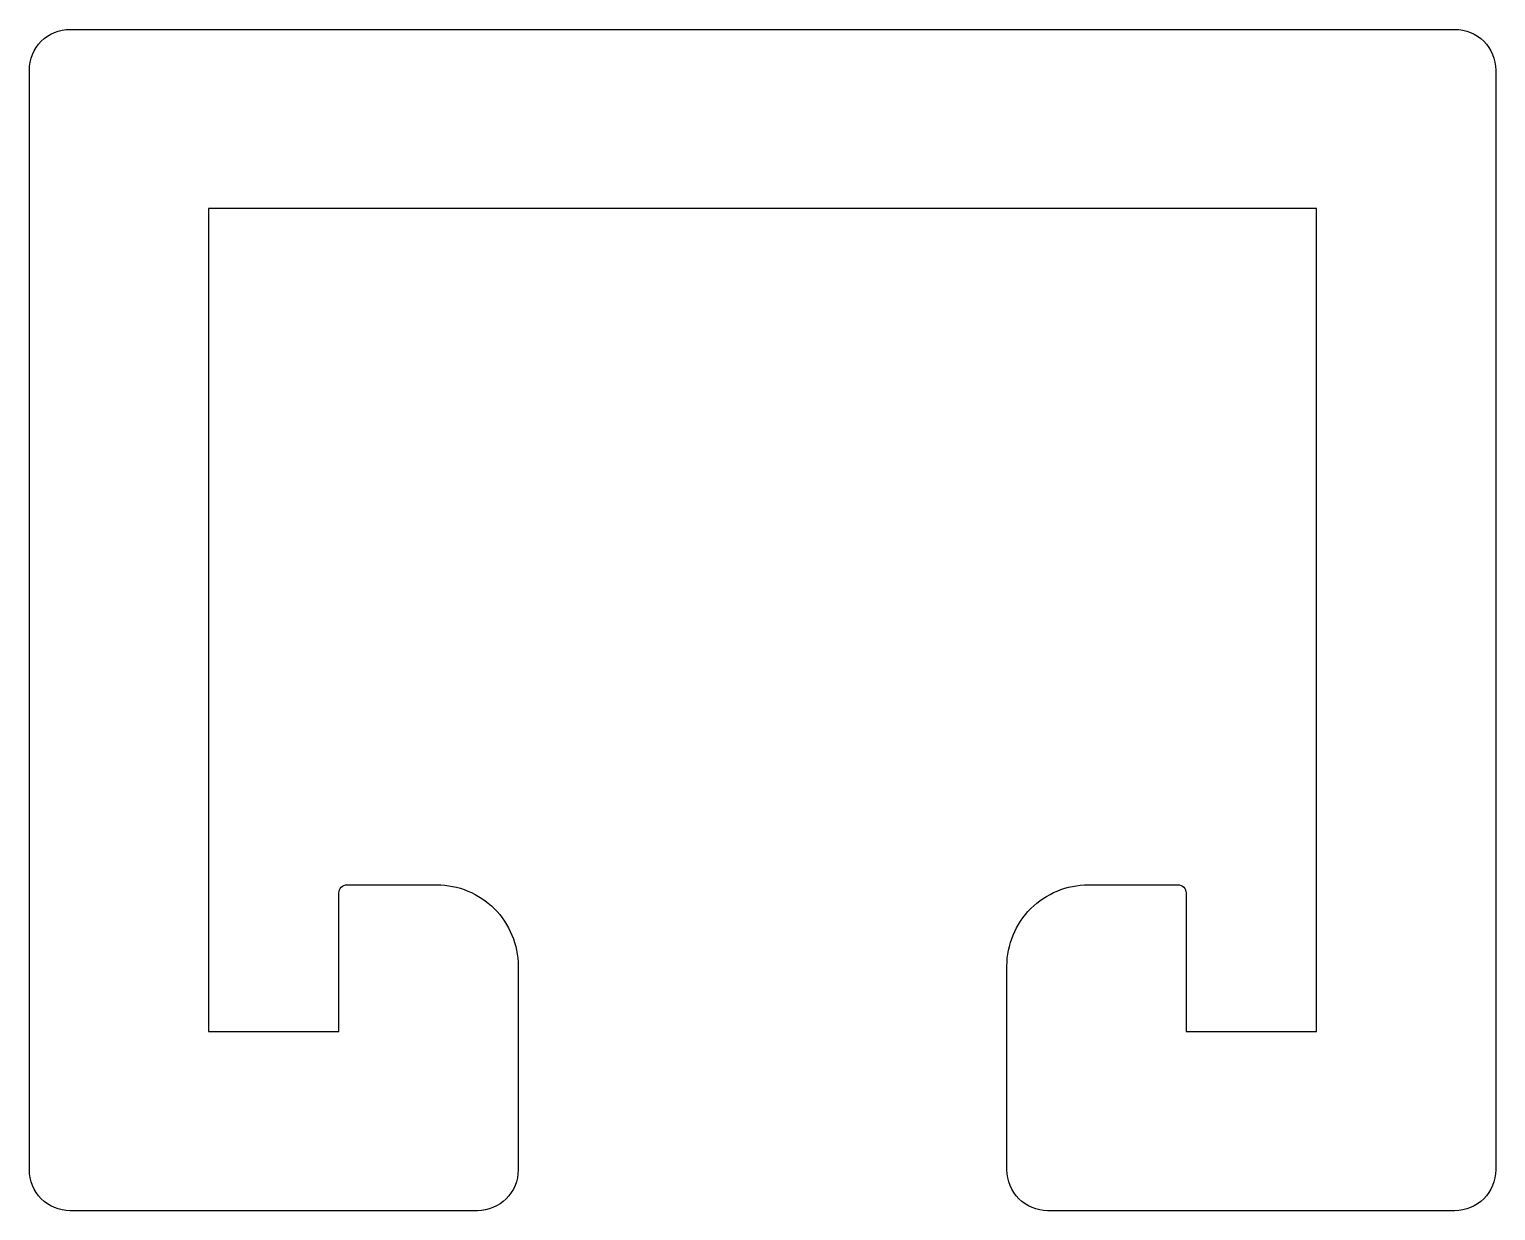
# Model space of a CAD drawing. Extents: x 393.4 to 411.4, y -45.3 to -30.8.
import ezdxf

# ---------------------------------------------------------------- set-up
doc = ezdxf.new("R2010")
doc.units = 0
doc.layers.get('0').update_dxf_attribs({"linetype": 'CONTINUOUS'})

msp = doc.modelspace()

# ---------------------------------------------------------------- linework, layer by layer
at = {"linetype": 'CONTINUOUS'}
msp.add_lwpolyline([(407.524, -41.323, -0.414214), (407.624, -41.423), (407.624, -43.123), (409.224, -43.123), (409.224, -33.023), (395.624, -33.023), (395.624, -43.123), (397.224, -43.123), (397.224, -41.423, -0.414214), (397.324, -41.323), (398.424, -41.323, -0.414214), (399.424, -42.323), (399.424, -44.823, -0.414214), (398.924, -45.323), (393.924, -45.323, -0.414214), (393.424, -44.823), (393.424, -31.323, -0.414214), (393.924, -30.823), (410.924, -30.823, -0.414214), (411.424, -31.323), (411.424, -44.823, -0.414214), (410.924, -45.323), (405.924, -45.323, -0.414214), (405.424, -44.823), (405.424, -42.323, -0.414214), (406.424, -41.323)], format="xyb", close=True, dxfattribs=at)

doc.saveas('drawing.dxf')
